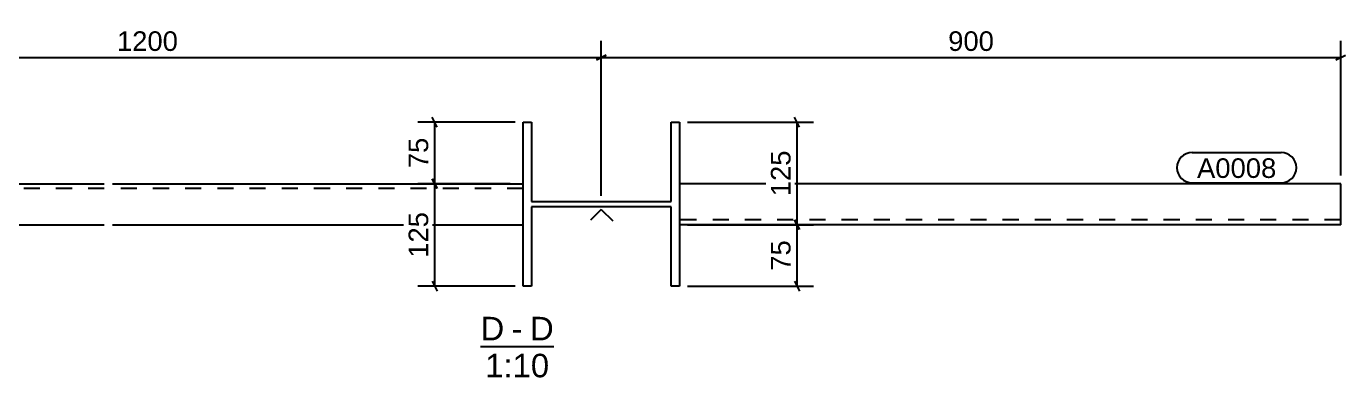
# Model space of a CAD drawing. Header units: millimetres. Extents: x -278 to 563, y -75 to 519.
# Drawn here: x 250.8 to 411.3, y 140.7 to 183.6 of the extents above; entities that cross this region are included whole.
import ezdxf

# ---------------------------------------------------------------- set-up
doc = ezdxf.new("R2010")
doc.units = ezdxf.units.MM
doc.linetypes.add('DXK_LINE_DOT2', pattern=[3.9198, 1.9599, -1.9599])
doc.styles.add('Arial', font='ARIAL.TTF', dxfattribs={"height": 0.2})

# ---------------------------------------------------------------- blocks, each defined once
blk = doc.blocks.new('Unknown-43703786-15 - 7503')
at = {"color": 6, "linetype": 'Continuous'}
blk.add_line((306.03, 144.53), (314.94, 144.53), dxfattribs=at)
at = {"color": 0, "linetype": 'Continuous'}
for points in [[(308.92, 145.28), (308.92, 148.28), (306.03, 148.28), (306.03, 145.28)], [(311.15, 145.28), (311.15, 148.28), (309.82, 148.28), (309.82, 145.28)], [(314.94, 145.28), (314.94, 148.28), (312.05, 148.28), (312.05, 145.28)], [(314.38, 140.78), (314.38, 143.78), (306.6, 143.78), (306.6, 140.78)]]:
    blk.add_wipeout(points, dxfattribs=at)
at = {"color": 6, "linetype": 'Continuous', "style": 'Arial'}
for s, height, p in [('D', 2.87, (306.03, 145.28)), ('D', 2.87, (312.05, 145.28)), ('-', 2.87, (309.82, 145.28)), ('1:10', 2.865, (306.6, 140.78))]:
    blk.add_text(s, height=height, dxfattribs=at).set_placement(p)
blk = doc.blocks.new('Part-43703786-7508 - 7503')
at = {"color": 2, "linetype": 'Continuous'}
for p, q in [((410.74, 164.38), (330.24, 164.38)), ((410.74, 159.38), (410.74, 164.38)), ((410.74, 159.38), (330.24, 159.38))]:
    blk.add_line(p, q, dxfattribs=at)
at = {"color": 7, "linetype": 'DXK_LINE_DOT2'}
for p, q in [((330.24, 164.38), (330.24, 159.38)), ((410.74, 159.98), (330.24, 159.98))]:
    blk.add_line(p, q, dxfattribs=at)
blk = doc.blocks.new('Part-43703786-7507 - 7503')
at = {"color": 2, "linetype": 'Continuous'}
for p, q in [((210.24, 159.38), (210.24, 164.38)), ((210.24, 164.38), (260.24, 164.38)), ((261.24, 164.38), (311.24, 164.38)), ((210.24, 159.38), (260.24, 159.38)), ((261.24, 159.38), (311.24, 159.38))]:
    blk.add_line(p, q, dxfattribs=at)
at = {"color": 7, "linetype": 'DXK_LINE_DOT2'}
for p, q in [((311.24, 159.38), (311.24, 164.38)), ((260.24, 163.78), (210.24, 163.78)), ((311.24, 163.78), (261.24, 163.78))]:
    blk.add_line(p, q, dxfattribs=at)
blk = doc.blocks.new('Part-43703786-7518 - 7503')
at = {"color": 2, "linetype": 'Continuous'}
for p, q in [((311.24, 151.88), (311.24, 171.88)), ((311.24, 171.88), (312.24, 171.88)), ((312.24, 171.88), (312.24, 162.2)), ((329.24, 162.2), (329.24, 171.88)), ((329.24, 171.88), (330.24, 171.88)), ((330.24, 171.88), (330.24, 151.88)), ((312.24, 162.2), (329.24, 162.2)), ((329.24, 161.55), (312.24, 161.55)), ((312.24, 161.55), (312.24, 151.88)), ((320.74, 161.25), (319.44, 159.95)), ((320.74, 161.25), (322.14, 159.85)), ((329.24, 151.88), (329.24, 161.55)), ((312.24, 151.88), (311.24, 151.88)), ((330.24, 151.88), (329.24, 151.88))]:
    blk.add_line(p, q, dxfattribs=at)
blk = doc.blocks.new('StraightDimension-43703786-8124 - 7503')
at = {"color": 7, "linetype": 'Continuous'}
for p, q in [((320.74, 162.88), (320.74, 181.81)), ((410.74, 165.38), (410.74, 181.81)), ((321.34, 180.06), (320.14, 179.46)), ((410.14, 179.46), (411.34, 180.06)), ((320.74, 179.76), (410.74, 179.76))]:
    blk.add_line(p, q, dxfattribs=at)
at = {"color": 0}
blk.add_wipeout([(369.02, 180.06), (369.02, 183.56), (362.46, 183.56), (362.46, 180.06)], dxfattribs=at)
at = {"color": 7, "style": 'Arial'}
blk.add_text('900', height=2.388, dxfattribs=at).set_placement((362.96, 180.56))
blk = doc.blocks.new('StraightDimension-43703786-8125 - 7503')
at = {"color": 7, "linetype": 'Continuous'}
for p, q in [((210.24, 165.38), (210.24, 181.81)), ((320.74, 162.88), (320.74, 181.81)), ((210.84, 180.06), (209.64, 179.46)), ((320.14, 179.46), (321.34, 180.06)), ((210.24, 179.76), (320.74, 179.76))]:
    blk.add_line(p, q, dxfattribs=at)
at = {"color": 0}
blk.add_wipeout([(269.69, 180.06), (269.69, 183.56), (261.28, 183.56), (261.28, 180.06)], dxfattribs=at)
at = {"color": 7, "style": 'Arial'}
blk.add_text('1200', height=2.388, dxfattribs=at).set_placement((261.78, 180.56))
blk = doc.blocks.new('StraightDimension-43703786-8180 - 7503')
at = {"color": 7, "linetype": 'Continuous'}
for p, q in [((310.24, 171.88), (298.42, 171.88)), ((300.77, 171.28), (300.17, 172.48)), ((300.47, 164.38), (300.47, 171.88)), ((309.63, 164.38), (298.42, 164.38)), ((300.17, 164.98), (300.77, 163.78))]:
    blk.add_line(p, q, dxfattribs=at)
at = {"color": 0}
blk.add_wipeout([(300.17, 170.48), (296.67, 170.48), (296.67, 165.77), (300.17, 165.77)], dxfattribs=at)
at = {"color": 7, "style": 'Arial'}
blk.add_text('75', height=2.388, rotation=90.0002, dxfattribs=at).set_placement((299.67, 166.27))
blk = doc.blocks.new('StraightDimension-43703786-8181 - 7503')
at = {"color": 7, "linetype": 'Continuous'}
for p, q in [((309.63, 164.38), (298.42, 164.38)), ((300.77, 163.78), (300.17, 164.98)), ((300.47, 151.88), (300.47, 164.38)), ((310.24, 151.88), (298.42, 151.88)), ((300.17, 152.48), (300.77, 151.28))]:
    blk.add_line(p, q, dxfattribs=at)
at = {"color": 0}
blk.add_wipeout([(300.17, 161.41), (296.67, 161.41), (296.67, 154.85), (300.17, 154.85)], dxfattribs=at)
at = {"color": 7, "style": 'Arial'}
blk.add_text('125', height=2.388, rotation=90.0002, dxfattribs=at).set_placement((299.67, 155.35))
blk = doc.blocks.new('StraightDimension-43703786-8212 - 7503')
at = {"color": 7, "linetype": 'Continuous'}
for p, q in [((331.24, 171.88), (346.57, 171.88)), ((344.87, 171.28), (344.27, 172.48)), ((344.57, 159.38), (344.57, 171.88)), ((331.24, 159.38), (346.57, 159.38)), ((344.27, 159.98), (344.87, 158.78))]:
    blk.add_line(p, q, dxfattribs=at)
at = {"color": 0}
blk.add_wipeout([(344.27, 168.91), (340.77, 168.91), (340.77, 162.35), (344.27, 162.35)], dxfattribs=at)
at = {"color": 7, "style": 'Arial'}
blk.add_text('125', height=2.388, rotation=90.0002, dxfattribs=at).set_placement((343.77, 162.85))
blk = doc.blocks.new('StraightDimension-43703786-8213 - 7503')
at = {"color": 7, "linetype": 'Continuous'}
for p, q in [((331.24, 159.38), (346.57, 159.38)), ((344.87, 158.78), (344.27, 159.98)), ((344.57, 151.88), (344.57, 159.38)), ((331.24, 151.88), (346.57, 151.88)), ((344.27, 152.48), (344.87, 151.28))]:
    blk.add_line(p, q, dxfattribs=at)
at = {"color": 0}
blk.add_wipeout([(344.27, 157.98), (340.77, 157.98), (340.77, 153.27), (344.27, 153.27)], dxfattribs=at)
at = {"color": 7, "style": 'Arial'}
blk.add_text('75', height=2.388, rotation=90.0002, dxfattribs=at).set_placement((343.77, 153.77))
blk = doc.blocks.new('Mark-43703786-8232 - 7503')
at = {"color": 0}
blk.add_wipeout([(402.89, 165.08), (402.89, 167.58), (393.25, 167.58), (393.25, 165.08)], dxfattribs=at)
blk.add_wipeout([(402.89, 165.08), (402.89, 167.58), (393.25, 167.58), (393.25, 165.08)], dxfattribs=at)
at = {"color": 3, "linetype": 'Continuous'}
for p, q in [((392.65, 168.18), (403.49, 168.18)), ((392.65, 164.48), (403.49, 164.48))]:
    blk.add_line(p, q, dxfattribs=at)
for centre, start, end in [((392.65, 166.33), 90, 270), ((403.49, 166.33), 270, 90)]:
    blk.add_arc(centre, 1.85, start, end, dxfattribs=at)
at = {"color": 3, "style": 'Arial'}
blk.add_text('A0008', height=2.388, dxfattribs=at).set_placement((393.25, 165.08))

msp = doc.modelspace()

# ---------------------------------------------------------------- block references
for name in ['Part-43703786-7518 - 7503', 'Part-43703786-7507 - 7503', 'Part-43703786-7508 - 7503', 'Unknown-43703786-15 - 7503']:
    msp.add_blockref(name, (0, 0))

# ---------------------------------------------------------------- next in the draw order: block references
msp.add_blockref('StraightDimension-43703786-8124 - 7503', (0, 0))

# ---------------------------------------------------------------- next in the draw order: block references
for name in ['StraightDimension-43703786-8125 - 7503', 'StraightDimension-43703786-8212 - 7503', 'Mark-43703786-8232 - 7503']:
    msp.add_blockref(name, (0, 0))

# ---------------------------------------------------------------- next in the draw order: block references
for name in ['StraightDimension-43703786-8180 - 7503', 'StraightDimension-43703786-8213 - 7503']:
    msp.add_blockref(name, (0, 0))

# ---------------------------------------------------------------- next in the draw order: block references
msp.add_blockref('StraightDimension-43703786-8181 - 7503', (0, 0))

doc.saveas('drawing.dxf')
